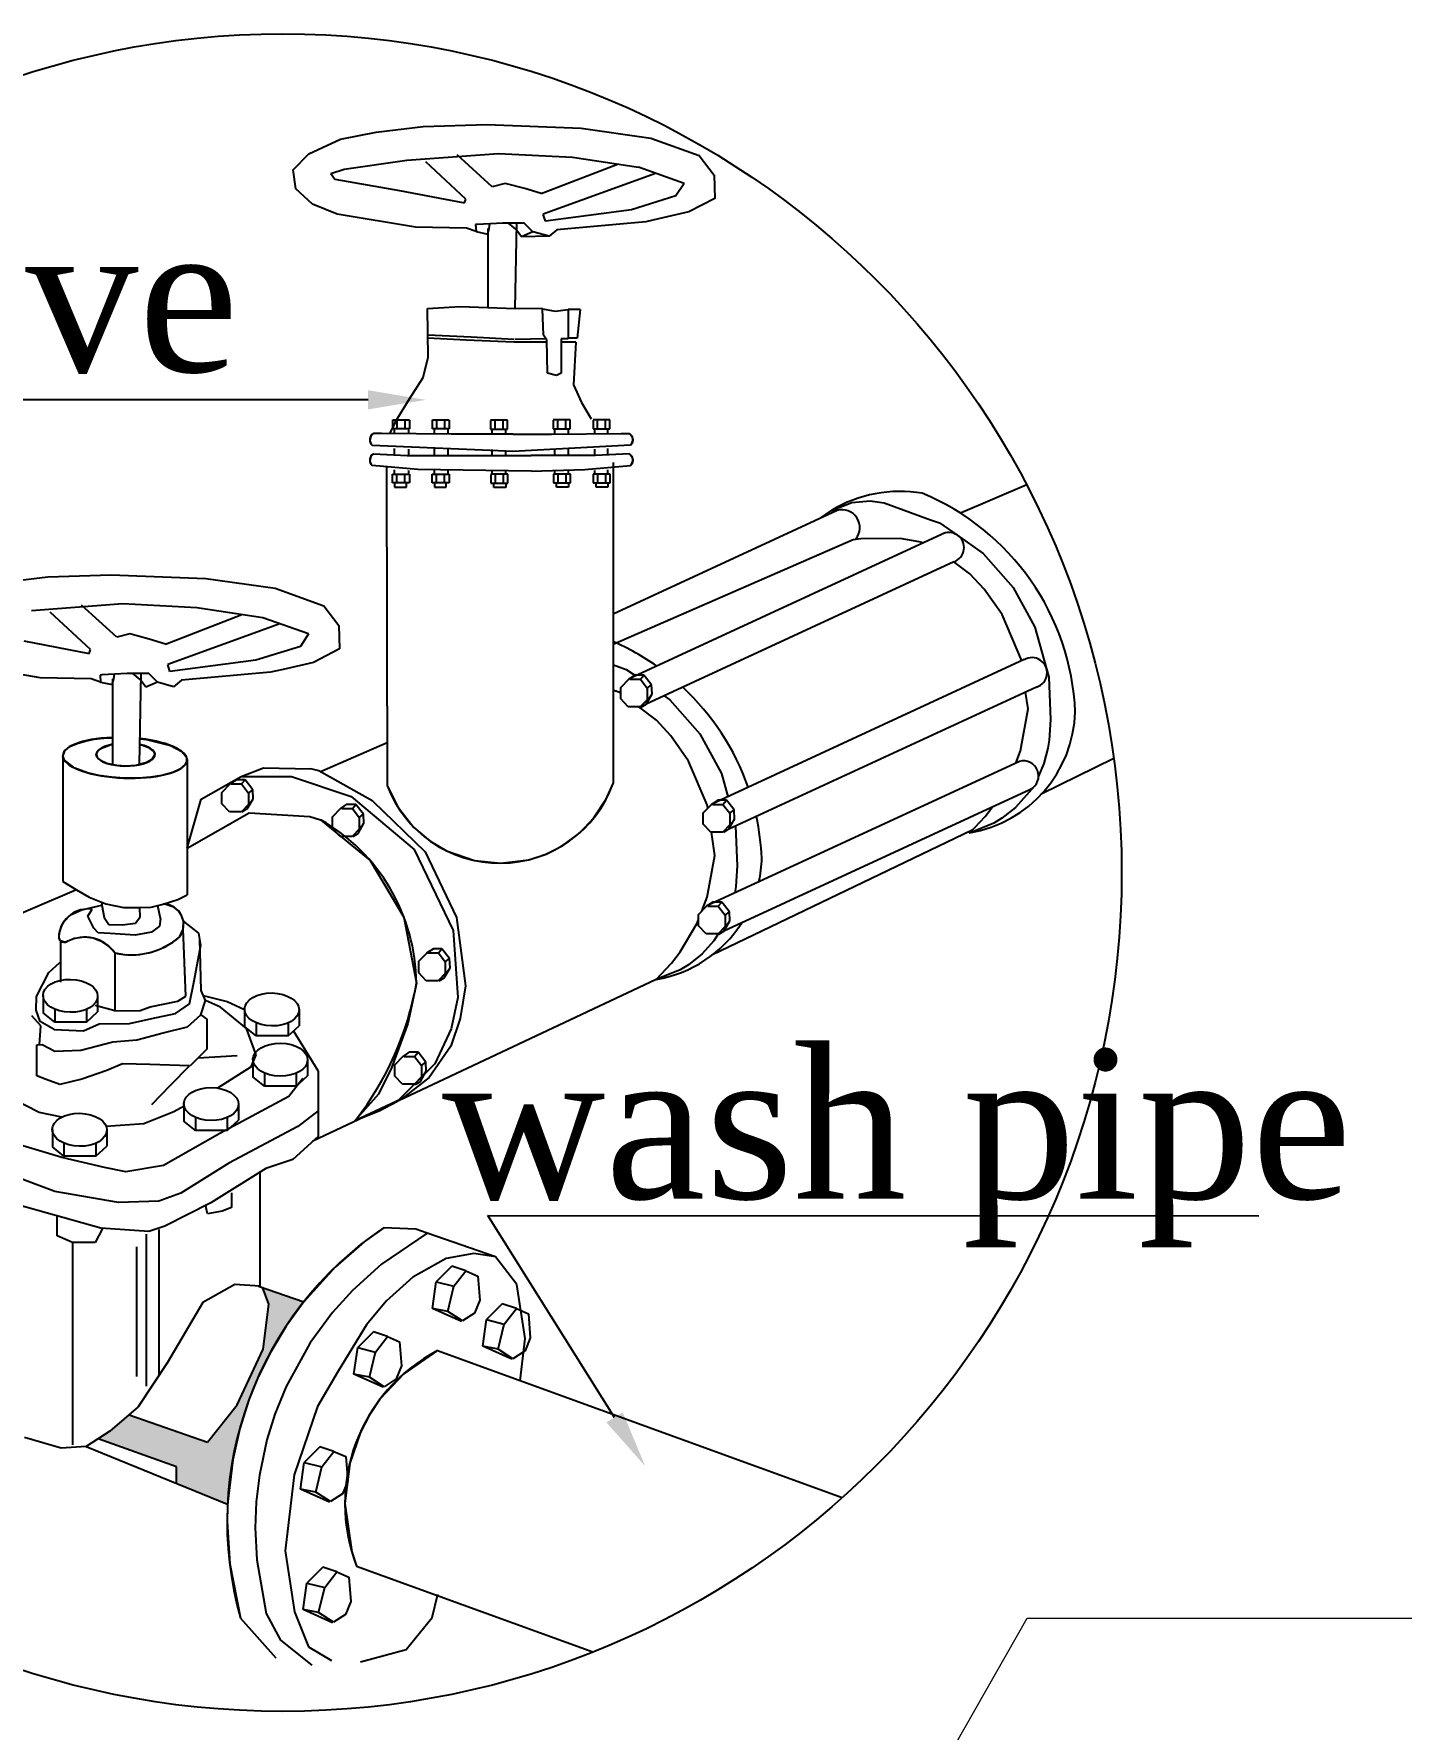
# Model space of a CAD drawing. Header units: inches. Extents: x 1824 to 2531, y 1185 to 2290.
# Drawn here: x 1923.61 to 1935.12, y 2162.04 to 2176.32 of the extents above; entities that cross this region are included whole.
import ezdxf

# ---------------------------------------------------------------- set-up
doc = ezdxf.new("R2010")
doc.units = ezdxf.units.IN
doc.header["$MEASUREMENT"] = 0
doc.layers.add('KHRRBA', color=6, linetype='Continuous')
doc.styles.add('ROMANTIC', font='times.ttf')

msp = doc.modelspace()

# ---------------------------------------------------------------- hatches: boundary and pattern name
at = {"lineweight": 25}
msp.add_hatch(color=256, dxfattribs=at).paths.add_polyline_path([(1924.806, 2164.249), (1924.806, 2164.11), (1925.237, 2163.934, -0.156044), (1925.878, 2165.638), (1925.532, 2165.76), (1925.585, 2165.619), (1925.537, 2165.24), (1925.319, 2164.771), (1925.068, 2164.457), (1924.407, 2164.688), (1924.246, 2164.55), (1924.146, 2164.485)])

# ---------------------------------------------------------------- linework, layer by layer
for p, q in [((1925.922, 2175.312), (1926.187, 2175.436)), ((1926.187, 2175.436), (1926.49, 2175.497)), ((1926.49, 2175.497), (1926.885, 2175.543)), ((1926.885, 2175.543), (1927.42, 2175.56)), ((1927.42, 2175.56), (1928.216, 2175.53)), ((1928.216, 2175.53), (1928.802, 2175.446)), ((1928.802, 2175.446), (1929.211, 2175.299)), ((1925.79, 2175.177), (1925.922, 2175.312)), ((1927.519, 2175.314), (1926.747, 2175.256)), ((1927.466, 2175.036), (1927.17, 2175.305)), ((1928.143, 2175.283), (1927.519, 2175.314)), ((1929.211, 2175.299), (1929.337, 2175.134)), ((1925.812, 2175.018), (1925.79, 2175.179)), ((1926.219, 2175.182), (1926.108, 2175.145)), ((1926.108, 2175.147), (1926.14, 2175.099)), ((1926.747, 2175.256), (1926.219, 2175.182)), ((1927.244, 2174.93), (1926.906, 2175.247)), ((1927.878, 2174.978), (1928.521, 2175.226)), ((1928.841, 2175.148), (1927.897, 2174.806)), ((1928.698, 2175.198), (1928.143, 2175.283)), ((1929.083, 2175.062), (1928.698, 2175.2)), ((1925.951, 2174.888), (1925.812, 2175.018)), ((1926.14, 2175.099), (1926.684, 2175.004)), ((1926.684, 2175.004), (1927.234, 2174.899)), ((1927.577, 2175.062), (1927.466, 2175.036)), ((1927.741, 2175.02), (1927.577, 2175.062)), ((1927.878, 2174.978), (1927.741, 2175.02)), ((1929.083, 2175.062), (1929.013, 2174.958)), ((1929.337, 2175.135), (1929.343, 2174.938)), ((1926.16, 2174.806), (1925.951, 2174.888)), ((1927.234, 2174.899), (1927.244, 2174.93)), ((1929.013, 2174.958), (1928.64, 2174.842)), ((1929.343, 2174.938), (1929.124, 2174.824)), ((1926.821, 2174.694), (1926.16, 2174.806)), ((1927.339, 2174.719), (1927.327, 2174.717)), ((1927.327, 2174.717), (1927.331, 2174.658)), ((1927.556, 2174.729), (1927.339, 2174.719)), ((1927.441, 2174.684), (1927.447, 2174.724)), ((1927.736, 2174.73), (1927.556, 2174.729)), ((1927.665, 2174.678), (1927.603, 2174.729)), ((1927.661, 2174.011), (1927.673, 2174.729)), ((1927.81, 2174.656), (1927.736, 2174.73)), ((1927.915, 2174.747), (1927.897, 2174.806)), ((1928.64, 2174.842), (1927.915, 2174.747)), ((1928.762, 2174.741), (1928.011, 2174.673)), ((1928.867, 2174.765), (1928.762, 2174.741)), ((1929.124, 2174.824), (1928.867, 2174.765)), ((1927.251, 2174.686), (1926.821, 2174.694)), ((1927.331, 2174.658), (1927.251, 2174.686)), ((1927.331, 2174.658), (1927.429, 2174.637)), ((1927.429, 2174.637), (1927.441, 2174.684)), ((1927.43, 2174.685), (1927.43, 2174.018)), ((1927.712, 2174.614), (1927.665, 2174.678)), ((1927.81, 2174.656), (1927.712, 2174.614)), ((1927.946, 2174.618), (1927.712, 2174.614)), ((1927.712, 2174.614), (1927.712, 2174.614)), ((1927.946, 2174.618), (1927.81, 2174.656)), ((1928.011, 2174.673), (1927.946, 2174.618)), ((1926.921, 2174.009), (1927.196, 2174.026)), ((1926.928, 2173.599), (1926.921, 2174.009)), ((1927.196, 2174.026), (1927.662, 2174.011)), ((1927.889, 2174.007), (1927.662, 2174.011)), ((1927.899, 2173.784), (1927.889, 2174.007)), ((1927.889, 2174.007), (1927.997, 2173.988)), ((1927.997, 2173.988), (1928.106, 2174.001)), ((1928.208, 2174.001), (1928.106, 2174.001)), ((1928.106, 2174.001), (1928.106, 2173.754)), ((1928.208, 2174.001), (1928.181, 2173.761)), ((1927.288, 2173.769), (1926.925, 2173.786)), ((1927.246, 2173.743), (1926.925, 2173.761)), ((1927.65, 2173.725), (1927.246, 2173.743)), ((1927.65, 2173.75), (1927.288, 2173.769)), ((1927.929, 2173.725), (1927.65, 2173.725)), ((1927.922, 2173.753), (1927.656, 2173.75)), ((1927.928, 2173.744), (1927.899, 2173.784)), ((1927.932, 2173.465), (1927.928, 2173.744)), ((1928.106, 2173.754), (1928.047, 2173.754)), ((1928.047, 2173.754), (1928.047, 2173.465)), ((1928.172, 2173.725), (1928.047, 2173.725)), ((1928.181, 2173.761), (1928.106, 2173.761)), ((1928.172, 2173.725), (1928.152, 2173.367)), ((1926.884, 2173.428), (1926.928, 2173.599)), ((1928.007, 2173.445), (1927.932, 2173.465)), ((1928.047, 2173.465), (1928.007, 2173.445)), ((1926.771, 2173.248), (1926.884, 2173.428)), ((1928.152, 2173.367), (1928.22, 2173.217)), ((1926.42, 2173.24), (1921.096, 2173.24)), ((1926.649, 2173.053), (1926.771, 2173.248)), ((1928.22, 2173.217), (1928.301, 2173.081)), ((1926.649, 2173.053), (1926.601, 2172.955)), ((1926.628, 2172.997), (1926.628, 2173.072)), ((1926.628, 2173.072), (1926.771, 2173.072)), ((1926.666, 2172.997), (1926.666, 2173.07)), ((1926.732, 2172.995), (1926.732, 2173.07)), ((1926.771, 2173.07), (1926.771, 2172.997)), ((1926.963, 2172.997), (1926.963, 2173.072)), ((1926.963, 2173.072), (1927.105, 2173.072)), ((1927, 2172.997), (1927, 2173.07)), ((1927.066, 2172.995), (1927.066, 2173.07)), ((1927.105, 2173.07), (1927.105, 2172.997)), ((1927.596, 2173.07), (1927.453, 2173.07)), ((1927.453, 2173.067), (1927.453, 2172.994)), ((1927.492, 2172.992), (1927.492, 2173.067)), ((1927.558, 2172.994), (1927.558, 2173.067)), ((1927.596, 2172.994), (1927.596, 2173.07)), ((1928.124, 2173.072), (1927.981, 2173.072)), ((1927.981, 2173.07), (1927.981, 2172.997)), ((1928.02, 2172.995), (1928.02, 2173.07)), ((1928.087, 2172.997), (1928.087, 2173.07)), ((1928.124, 2172.997), (1928.124, 2173.072)), ((1928.458, 2173.072), (1928.316, 2173.072)), ((1928.316, 2173.07), (1928.316, 2172.997)), ((1928.355, 2172.995), (1928.355, 2173.07)), ((1928.421, 2172.997), (1928.421, 2173.07)), ((1928.458, 2172.997), (1928.458, 2173.072)), ((1926.444, 2172.935), (1926.435, 2172.904)), ((1926.435, 2172.904), (1926.438, 2172.884)), ((1926.438, 2172.884), (1926.446, 2172.87)), ((1926.465, 2172.956), (1926.444, 2172.935)), ((1926.446, 2172.87), (1926.456, 2172.859)), ((1926.535, 2172.956), (1926.465, 2172.956)), ((1927.12, 2172.952), (1926.535, 2172.956)), ((1926.771, 2172.997), (1926.628, 2172.997)), ((1926.644, 2172.953), (1926.644, 2172.994)), ((1926.76, 2172.994), (1926.76, 2172.952)), ((1927.105, 2172.997), (1926.963, 2172.997)), ((1926.979, 2172.953), (1926.979, 2172.994)), ((1927.094, 2172.994), (1927.094, 2172.952)), ((1927.642, 2172.95), (1927.12, 2172.952)), ((1927.453, 2172.994), (1927.596, 2172.994)), ((1927.464, 2172.991), (1927.464, 2172.949)), ((1927.58, 2172.95), (1927.58, 2172.991)), ((1927.642, 2172.95), (1927.967, 2172.952)), ((1927.967, 2172.952), (1928.552, 2172.956)), ((1927.981, 2172.997), (1928.124, 2172.997)), ((1927.992, 2172.994), (1927.992, 2172.952)), ((1928.108, 2172.953), (1928.108, 2172.994)), ((1928.316, 2172.997), (1928.458, 2172.997)), ((1928.327, 2172.994), (1928.327, 2172.952)), ((1928.442, 2172.953), (1928.442, 2172.994)), ((1928.552, 2172.956), (1928.622, 2172.956)), ((1928.622, 2172.956), (1928.643, 2172.935)), ((1928.641, 2172.87), (1928.631, 2172.859)), ((1928.648, 2172.884), (1928.641, 2172.87)), ((1928.643, 2172.935), (1928.651, 2172.904)), ((1928.651, 2172.904), (1928.648, 2172.884)), ((1926.444, 2172.763), (1926.435, 2172.732)), ((1926.435, 2172.732), (1926.438, 2172.712)), ((1926.465, 2172.784), (1926.444, 2172.763)), ((1926.456, 2172.859), (1927.65, 2172.807)), ((1926.465, 2172.784), (1926.75, 2172.77)), ((1926.644, 2172.77), (1926.644, 2172.831)), ((1926.75, 2172.77), (1927.794, 2172.77)), ((1926.76, 2172.825), (1926.76, 2172.77)), ((1926.979, 2172.77), (1926.979, 2172.831)), ((1927.094, 2172.825), (1927.094, 2172.77)), ((1927.464, 2172.822), (1927.464, 2172.767)), ((1927.58, 2172.767), (1927.58, 2172.81)), ((1928.631, 2172.859), (1927.64, 2172.806)), ((1928.336, 2172.77), (1927.794, 2172.77)), ((1927.992, 2172.825), (1927.992, 2172.77)), ((1928.108, 2172.77), (1928.108, 2172.831)), ((1928.327, 2172.825), (1928.327, 2172.77)), ((1928.622, 2172.784), (1928.336, 2172.77)), ((1928.442, 2172.77), (1928.442, 2172.831)), ((1928.622, 2172.784), (1928.643, 2172.763)), ((1928.643, 2172.763), (1928.651, 2172.732)), ((1928.651, 2172.732), (1928.648, 2172.712)), ((1926.438, 2172.712), (1926.446, 2172.698)), ((1926.446, 2172.698), (1926.456, 2172.686)), ((1926.839, 2172.653), (1926.456, 2172.686)), ((1926.577, 2172.669), (1926.581, 2169.99)), ((1926.626, 2172.54), (1926.626, 2172.615)), ((1926.626, 2172.615), (1926.769, 2172.615)), ((1926.644, 2172.615), (1926.644, 2172.649)), ((1926.663, 2172.54), (1926.663, 2172.613)), ((1926.73, 2172.538), (1926.73, 2172.613)), ((1926.76, 2172.645), (1926.76, 2172.612)), ((1926.769, 2172.613), (1926.769, 2172.54)), ((1927.794, 2172.639), (1926.839, 2172.653)), ((1926.961, 2172.54), (1926.961, 2172.615)), ((1926.961, 2172.615), (1927.103, 2172.615)), ((1926.979, 2172.615), (1926.979, 2172.649)), ((1926.998, 2172.54), (1926.998, 2172.613)), ((1927.064, 2172.538), (1927.064, 2172.613)), ((1927.094, 2172.645), (1927.094, 2172.612)), ((1927.103, 2172.613), (1927.103, 2172.54)), ((1927.598, 2172.613), (1927.455, 2172.613)), ((1927.455, 2172.61), (1927.455, 2172.537)), ((1927.464, 2172.642), (1927.464, 2172.609)), ((1927.494, 2172.535), (1927.494, 2172.61)), ((1927.561, 2172.537), (1927.561, 2172.61)), ((1927.58, 2172.613), (1927.58, 2172.646)), ((1927.598, 2172.537), (1927.598, 2172.613)), ((1927.794, 2172.639), (1928.247, 2172.653)), ((1928.126, 2172.615), (1927.983, 2172.615)), ((1927.983, 2172.613), (1927.983, 2172.54)), ((1927.992, 2172.645), (1927.992, 2172.612)), ((1928.023, 2172.538), (1928.023, 2172.613)), ((1928.089, 2172.54), (1928.089, 2172.613)), ((1928.108, 2172.615), (1928.108, 2172.649)), ((1928.126, 2172.54), (1928.126, 2172.615)), ((1928.247, 2172.653), (1928.631, 2172.686)), ((1928.46, 2172.615), (1928.318, 2172.615)), ((1928.318, 2172.613), (1928.318, 2172.54)), ((1928.327, 2172.645), (1928.327, 2172.612)), ((1928.357, 2172.538), (1928.357, 2172.613)), ((1928.423, 2172.54), (1928.423, 2172.613)), ((1928.442, 2172.615), (1928.442, 2172.649)), ((1928.46, 2172.54), (1928.46, 2172.615)), ((1928.485, 2172.712), (1928.485, 2170.008)), ((1928.641, 2172.698), (1928.631, 2172.686)), ((1928.648, 2172.712), (1928.641, 2172.698)), ((1926.769, 2172.54), (1926.626, 2172.54)), ((1926.644, 2172.54), (1926.644, 2172.503)), ((1926.644, 2172.503), (1926.745, 2172.503)), ((1926.745, 2172.503), (1926.745, 2172.54)), ((1927.103, 2172.54), (1926.961, 2172.54)), ((1926.979, 2172.54), (1926.979, 2172.503)), ((1926.979, 2172.503), (1927.079, 2172.503)), ((1927.079, 2172.503), (1927.079, 2172.54)), ((1927.455, 2172.537), (1927.598, 2172.537)), ((1927.48, 2172.501), (1927.48, 2172.537)), ((1927.58, 2172.501), (1927.48, 2172.501)), ((1927.58, 2172.537), (1927.58, 2172.501)), ((1927.983, 2172.54), (1928.126, 2172.54)), ((1928.008, 2172.503), (1928.008, 2172.54)), ((1928.108, 2172.503), (1928.008, 2172.503)), ((1928.108, 2172.54), (1928.108, 2172.503)), ((1928.318, 2172.54), (1928.46, 2172.54)), ((1928.342, 2172.503), (1928.342, 2172.54)), ((1928.442, 2172.503), (1928.342, 2172.503)), ((1928.442, 2172.54), (1928.442, 2172.503)), ((1931.97, 2172.523), (1931.411, 2172.286)), ((1930.372, 2172.307), (1928.485, 2171.435)), ((1930.227, 2172.24), (1930.326, 2172.309)), ((1930.326, 2172.309), (1930.497, 2172.374)), ((1930.497, 2172.374), (1930.652, 2172.388)), ((1930.652, 2172.388), (1930.769, 2172.373)), ((1930.769, 2172.373), (1931.159, 2172.23)), ((1931.159, 2172.23), (1931.235, 2172.203)), ((1931.235, 2172.203), (1931.381, 2172.104)), ((1930.509, 2172.06), (1928.485, 2171.179)), ((1931.253, 2172.106), (1928.62, 2170.889)), ((1930.509, 2172.06), (1930.004, 2171.84)), ((1930.573, 2172.068), (1930.509, 2172.06)), ((1930.903, 2172.072), (1930.573, 2172.068)), ((1931.065, 2172.044), (1930.903, 2172.072)), ((1931.098, 2172.034), (1931.065, 2172.044)), ((1931.381, 2172.104), (1931.603, 2171.946)), ((1931.357, 2171.876), (1928.764, 2170.676)), ((1931.491, 2171.775), (1931.357, 2171.876)), ((1931.603, 2171.946), (1931.856, 2171.659)), ((1923.327, 2171.702), (1923.722, 2171.749)), ((1923.722, 2171.749), (1924.256, 2171.766)), ((1924.256, 2171.766), (1925.053, 2171.736)), ((1925.053, 2171.736), (1925.639, 2171.652)), ((1931.612, 2171.644), (1931.491, 2171.775)), ((1925.639, 2171.652), (1926.047, 2171.504)), ((1931.762, 2171.431), (1931.612, 2171.644)), ((1931.856, 2171.659), (1932.039, 2171.325)), ((1924.355, 2171.52), (1923.584, 2171.462)), ((1924.081, 2171.135), (1923.742, 2171.451)), ((1924.303, 2171.24), (1924.007, 2171.509)), ((1924.979, 2171.488), (1924.355, 2171.52)), ((1924.715, 2171.182), (1925.358, 2171.431)), ((1925.534, 2171.404), (1924.979, 2171.488)), ((1926.047, 2171.504), (1926.173, 2171.339)), ((1931.929, 2171.041), (1931.762, 2171.431)), ((1925.678, 2171.353), (1924.733, 2171.01)), ((1925.92, 2171.267), (1925.534, 2171.404)), ((1926.173, 2171.339), (1926.179, 2171.142)), ((1932.039, 2171.325), (1932.156, 2170.904)), ((1923.52, 2171.209), (1924.07, 2171.103)), ((1924.414, 2171.267), (1924.303, 2171.24)), ((1924.577, 2171.224), (1924.414, 2171.267)), ((1924.715, 2171.182), (1924.577, 2171.224)), ((1925.85, 2171.163), (1925.476, 2171.046)), ((1925.92, 2171.267), (1925.85, 2171.163)), ((1923.658, 2170.898), (1922.997, 2171.01)), ((1924.07, 2171.103), (1924.081, 2171.135)), ((1924.751, 2170.951), (1924.733, 2171.01)), ((1925.476, 2171.046), (1924.751, 2170.951)), ((1925.961, 2171.028), (1925.704, 2170.969)), ((1926.179, 2171.142), (1925.961, 2171.028)), ((1928.485, 2171.008), (1928.518, 2170.996)), ((1931.949, 2171.051), (1929.316, 2169.833)), ((1924.088, 2170.89), (1923.658, 2170.898)), ((1924.167, 2170.862), (1924.088, 2170.89)), ((1924.176, 2170.924), (1924.164, 2170.921)), ((1924.164, 2170.921), (1924.167, 2170.862)), ((1924.167, 2170.862), (1924.265, 2170.841)), ((1924.392, 2170.933), (1924.176, 2170.924)), ((1924.265, 2170.841), (1924.278, 2170.888)), ((1924.266, 2170.889), (1924.266, 2170.164)), ((1924.278, 2170.888), (1924.284, 2170.928)), ((1924.572, 2170.934), (1924.392, 2170.933)), ((1924.501, 2170.883), (1924.439, 2170.933)), ((1924.496, 2170.166), (1924.509, 2170.934)), ((1924.548, 2170.819), (1924.501, 2170.883)), ((1924.646, 2170.86), (1924.548, 2170.819)), ((1924.646, 2170.86), (1924.572, 2170.934)), ((1924.782, 2170.822), (1924.646, 2170.86)), ((1924.848, 2170.877), (1924.782, 2170.822)), ((1925.598, 2170.945), (1924.848, 2170.877)), ((1925.704, 2170.969), (1925.598, 2170.945)), ((1928.518, 2170.996), (1928.594, 2170.969)), ((1928.549, 2170.816), (1928.62, 2170.889)), ((1928.594, 2170.969), (1928.667, 2170.919)), ((1928.618, 2170.886), (1928.676, 2170.925)), ((1928.627, 2170.886), (1928.715, 2170.886)), ((1928.744, 2170.921), (1928.669, 2170.921)), ((1928.715, 2170.886), (1928.744, 2170.921)), ((1928.715, 2170.886), (1928.716, 2170.886)), ((1928.715, 2170.886), (1928.773, 2170.811)), ((1928.809, 2170.839), (1928.744, 2170.921)), ((1932.156, 2170.904), (1932.171, 2170.546)), ((1924.548, 2170.819), (1924.548, 2170.819)), ((1928.535, 2170.777), (1928.485, 2170.792)), ((1928.549, 2170.767), (1928.535, 2170.777)), ((1928.549, 2170.72), (1928.549, 2170.816)), ((1928.613, 2170.652), (1928.549, 2170.72)), ((1928.764, 2170.676), (1928.813, 2170.762)), ((1928.773, 2170.811), (1928.809, 2170.839)), ((1928.773, 2170.811), (1928.773, 2170.713)), ((1928.777, 2170.715), (1928.813, 2170.762)), ((1928.813, 2170.762), (1928.809, 2170.839)), ((1928.914, 2170.746), (1928.962, 2170.712)), ((1932.053, 2170.82), (1929.46, 2169.621)), ((1931.982, 2170.635), (1931.961, 2170.778)), ((1928.713, 2170.652), (1928.613, 2170.652)), ((1928.85, 2170.541), (1928.702, 2170.652)), ((1928.773, 2170.713), (1928.713, 2170.652)), ((1928.721, 2170.651), (1928.764, 2170.676)), ((1928.962, 2170.712), (1929.215, 2170.425)), ((1931.918, 2170.283), (1931.982, 2170.635)), ((1928.972, 2170.41), (1928.85, 2170.541)), ((1932.171, 2170.546), (1932.158, 2170.373)), ((1923.866, 2170.283), (1923.908, 2170.318)), ((1923.908, 2170.318), (1923.969, 2170.345)), ((1923.969, 2170.345), (1924.036, 2170.365)), ((1924.036, 2170.365), (1924.113, 2170.381)), ((1924.113, 2170.381), (1924.217, 2170.392)), ((1924.149, 2170.287), (1924.174, 2170.306)), ((1924.174, 2170.306), (1924.256, 2170.335)), ((1924.217, 2170.392), (1924.266, 2170.392)), ((1924.256, 2170.335), (1924.266, 2170.336)), ((1924.499, 2170.334), (1924.521, 2170.33)), ((1924.5, 2170.384), (1924.553, 2170.378)), ((1924.521, 2170.33), (1924.566, 2170.313)), ((1924.553, 2170.378), (1924.757, 2170.327)), ((1924.566, 2170.313), (1924.62, 2170.27)), ((1924.757, 2170.327), (1924.852, 2170.276)), ((1926.581, 2170.35), (1926.014, 2170.104)), ((1929.121, 2170.196), (1928.972, 2170.41)), ((1929.215, 2170.425), (1929.399, 2170.091)), ((1932.148, 2170.304), (1932.114, 2170.176)), ((1932.158, 2170.373), (1932.148, 2170.304)), ((1923.85, 2170.235), (1923.866, 2170.283)), ((1923.862, 2170.203), (1923.85, 2170.235)), ((1923.85, 2170.235), (1923.85, 2169.182)), ((1923.951, 2170.136), (1923.862, 2170.203)), ((1924.131, 2170.251), (1924.149, 2170.287)), ((1924.136, 2170.23), (1924.131, 2170.251)), ((1924.167, 2170.2), (1924.136, 2170.23)), ((1924.219, 2170.177), (1924.167, 2170.2)), ((1924.305, 2170.158), (1924.219, 2170.177)), ((1924.378, 2170.154), (1924.305, 2170.158)), ((1924.467, 2170.16), (1924.378, 2170.154)), ((1924.555, 2170.183), (1924.467, 2170.16)), ((1924.6, 2170.209), (1924.555, 2170.183)), ((1924.625, 2170.251), (1924.6, 2170.209)), ((1924.62, 2170.27), (1924.625, 2170.251)), ((1924.88, 2170.167), (1924.834, 2170.128)), ((1924.852, 2170.276), (1924.886, 2170.238)), ((1924.895, 2170.205), (1924.88, 2170.167)), ((1924.886, 2170.238), (1924.895, 2170.205)), ((1924.895, 2170.205), (1924.895, 2169.069)), ((1929.279, 2169.828), (1929.121, 2170.196)), ((1931.909, 2170.193), (1929.275, 2168.976)), ((1931.878, 2170.179), (1931.918, 2170.283)), ((1931.892, 2170.186), (1931.902, 2170.196)), ((1932.114, 2170.176), (1932.067, 2170.064)), ((1932.704, 2170.219), (1932.092, 2169.916)), ((1924.058, 2170.097), (1923.951, 2170.136)), ((1924.151, 2170.075), (1924.058, 2170.097)), ((1924.26, 2170.06), (1924.151, 2170.075)), ((1924.366, 2170.052), (1924.26, 2170.06)), ((1924.489, 2170.053), (1924.366, 2170.052)), ((1924.587, 2170.06), (1924.489, 2170.053)), ((1924.684, 2170.076), (1924.587, 2170.06)), ((1924.775, 2170.101), (1924.684, 2170.076)), ((1924.834, 2170.128), (1924.775, 2170.101)), ((1925.015, 2169.876), (1925.352, 2170.066)), ((1925.189, 2169.932), (1925.259, 2170.005)), ((1925.257, 2170.003), (1925.315, 2170.041)), ((1925.266, 2170.003), (1925.355, 2170.003)), ((1925.384, 2170.037), (1925.309, 2170.037)), ((1925.352, 2170.066), (1925.54, 2170.14)), ((1925.352, 2170.066), (1925.775, 2170.066)), ((1925.355, 2170.003), (1925.384, 2170.037)), ((1925.355, 2170.003), (1925.412, 2169.927)), ((1925.449, 2169.955), (1925.384, 2170.037)), ((1925.54, 2170.14), (1925.938, 2170.13)), ((1925.775, 2170.066), (1926.279, 2169.898)), ((1926.005, 2170.113), (1925.938, 2170.13)), ((1926.461, 2169.857), (1926.005, 2170.113)), ((1928.427, 2169.875), (1928.485, 2170.008)), ((1929.399, 2170.091), (1929.452, 2169.897)), ((1924.895, 2169.463), (1925.015, 2169.876)), ((1925.189, 2169.836), (1925.189, 2169.932)), ((1925.403, 2169.793), (1925.453, 2169.878)), ((1925.412, 2169.927), (1925.449, 2169.955)), ((1925.412, 2169.927), (1925.412, 2169.829)), ((1925.416, 2169.831), (1925.453, 2169.878)), ((1925.453, 2169.878), (1925.449, 2169.955)), ((1926.279, 2169.898), (1926.81, 2169.451)), ((1926.581, 2169.99), (1926.669, 2169.812)), ((1928.324, 2169.718), (1928.427, 2169.875)), ((1929.314, 2169.831), (1929.372, 2169.87)), ((1929.44, 2169.866), (1929.365, 2169.866)), ((1929.411, 2169.831), (1929.44, 2169.866)), ((1932.001, 2169.958), (1929.419, 2168.764)), ((1929.505, 2169.784), (1929.44, 2169.866)), ((1932.036, 2169.985), (1931.875, 2169.806)), ((1924.895, 2169.463), (1925.419, 2169.759)), ((1925.252, 2169.768), (1925.189, 2169.836)), ((1925.353, 2169.768), (1925.252, 2169.768)), ((1925.412, 2169.829), (1925.353, 2169.768)), ((1925.36, 2169.767), (1925.403, 2169.793)), ((1925.419, 2169.759), (1925.931, 2169.729)), ((1925.931, 2169.729), (1926.021, 2169.702)), ((1926.122, 2169.725), (1926.192, 2169.798)), ((1926.122, 2169.63), (1926.122, 2169.725)), ((1926.19, 2169.796), (1926.248, 2169.835)), ((1926.199, 2169.796), (1926.288, 2169.796)), ((1926.317, 2169.831), (1926.242, 2169.831)), ((1926.288, 2169.796), (1926.317, 2169.831)), ((1926.288, 2169.796), (1926.345, 2169.721)), ((1926.382, 2169.749), (1926.317, 2169.831)), ((1926.345, 2169.721), (1926.382, 2169.749)), ((1926.345, 2169.721), (1926.345, 2169.623)), ((1926.386, 2169.672), (1926.382, 2169.749)), ((1926.461, 2169.857), (1926.901, 2169.432)), ((1926.669, 2169.812), (1926.807, 2169.637)), ((1928.204, 2169.591), (1928.324, 2169.718)), ((1929.245, 2169.761), (1929.316, 2169.833)), ((1929.245, 2169.665), (1929.245, 2169.761)), ((1929.283, 2169.8), (1929.279, 2169.828)), ((1929.322, 2169.831), (1929.411, 2169.831)), ((1929.411, 2169.831), (1929.468, 2169.756)), ((1929.468, 2169.756), (1929.505, 2169.784)), ((1929.468, 2169.756), (1929.468, 2169.658)), ((1929.509, 2169.707), (1929.505, 2169.784)), ((1931.488, 2169.59), (1931.619, 2169.728)), ((1931.619, 2169.728), (1931.682, 2169.81)), ((1931.875, 2169.806), (1931.76, 2169.714)), ((1926.021, 2169.702), (1926.437, 2169.359)), ((1926.186, 2169.561), (1926.122, 2169.63)), ((1926.345, 2169.623), (1926.286, 2169.561)), ((1926.293, 2169.56), (1926.336, 2169.586)), ((1926.336, 2169.586), (1926.386, 2169.672)), ((1926.349, 2169.625), (1926.386, 2169.672)), ((1926.807, 2169.637), (1926.943, 2169.522)), ((1928.062, 2169.485), (1928.204, 2169.591)), ((1929.309, 2169.596), (1929.245, 2169.665)), ((1929.409, 2169.596), (1929.309, 2169.596)), ((1929.342, 2169.401), (1929.313, 2169.596)), ((1931.511, 2169.614), (1929.317, 2168.56)), ((1929.468, 2169.658), (1929.409, 2169.596)), ((1929.417, 2169.595), (1929.46, 2169.621)), ((1929.46, 2169.621), (1929.509, 2169.707)), ((1929.473, 2169.66), (1929.509, 2169.707)), ((1929.516, 2169.647), (1929.53, 2169.312)), ((1931.692, 2169.672), (1931.488, 2169.59)), ((1931.76, 2169.714), (1931.692, 2169.672)), ((1926.286, 2169.561), (1926.186, 2169.561)), ((1926.81, 2169.451), (1927.137, 2168.768)), ((1926.901, 2169.432), (1927.167, 2168.878)), ((1926.943, 2169.522), (1927.082, 2169.439)), ((1927.082, 2169.439), (1927.316, 2169.358)), ((1927.921, 2169.413), (1928.062, 2169.485)), ((1926.437, 2169.359), (1926.723, 2168.88)), ((1927.316, 2169.358), (1927.539, 2169.335)), ((1927.539, 2169.335), (1927.775, 2169.365)), ((1927.775, 2169.365), (1927.921, 2169.413)), ((1929.277, 2169.048), (1929.342, 2169.401)), ((1929.53, 2169.312), (1929.518, 2169.139)), ((1923.85, 2169.182), (1923.965, 2169.112)), ((1923.965, 2169.112), (1922.977, 2168.689)), ((1923.965, 2169.112), (1924.07, 2169.05)), ((1924.07, 2169.05), (1924.21, 2168.994)), ((1924.177, 2168.981), (1924.184, 2169.002)), ((1924.694, 2168.991), (1924.819, 2169.031)), ((1924.819, 2169.031), (1924.895, 2169.069)), ((1929.232, 2168.932), (1929.277, 2169.048)), ((1929.273, 2168.974), (1929.331, 2169.013)), ((1929.4, 2169.008), (1929.325, 2169.008)), ((1929.371, 2168.974), (1929.4, 2169.008)), ((1929.465, 2168.927), (1929.4, 2169.008)), ((1929.518, 2169.139), (1929.51, 2169.084)), ((1923.857, 2168.841), (1923.913, 2168.9)), ((1923.913, 2168.9), (1924.008, 2168.944)), ((1924.008, 2168.944), (1924.177, 2168.981)), ((1924.06, 2168.888), (1924.096, 2168.948)), ((1924.111, 2168.787), (1924.06, 2168.888)), ((1924.177, 2168.981), (1924.196, 2168.877)), ((1924.196, 2168.877), (1924.237, 2168.82)), ((1924.21, 2168.994), (1924.36, 2168.963)), ((1924.36, 2168.963), (1924.497, 2168.963)), ((1924.462, 2168.831), (1924.5, 2168.885)), ((1924.497, 2168.963), (1924.592, 2168.966)), ((1924.5, 2168.885), (1924.497, 2168.957)), ((1924.592, 2168.966), (1924.694, 2168.991)), ((1924.671, 2168.871), (1924.649, 2168.976)), ((1924.671, 2168.871), (1924.663, 2168.806)), ((1924.784, 2168.966), (1924.707, 2168.991)), ((1924.823, 2168.934), (1924.784, 2168.966)), ((1924.85, 2168.895), (1924.823, 2168.934)), ((1924.865, 2168.846), (1924.85, 2168.895)), ((1926.723, 2168.88), (1926.828, 2168.325)), ((1927.167, 2168.878), (1927.241, 2168.302)), ((1929.193, 2168.831), (1929.204, 2168.86)), ((1929.204, 2168.903), (1929.275, 2168.976)), ((1929.204, 2168.807), (1929.204, 2168.903)), ((1929.282, 2168.974), (1929.371, 2168.974)), ((1929.371, 2168.974), (1929.428, 2168.899)), ((1929.428, 2168.899), (1929.465, 2168.927)), ((1929.428, 2168.899), (1929.428, 2168.801)), ((1929.468, 2168.85), (1929.465, 2168.927)), ((1923.817, 2168.737), (1923.838, 2168.807)), ((1923.817, 2168.7), (1923.817, 2168.737)), ((1923.838, 2168.807), (1923.857, 2168.841)), ((1924.146, 2168.748), (1924.111, 2168.787)), ((1924.248, 2168.742), (1924.146, 2168.748)), ((1924.237, 2168.82), (1924.348, 2168.817)), ((1924.459, 2168.729), (1924.248, 2168.742)), ((1924.348, 2168.817), (1924.462, 2168.831)), ((1924.596, 2168.755), (1924.459, 2168.729)), ((1924.663, 2168.806), (1924.596, 2168.755)), ((1924.831, 2168.713), (1924.863, 2168.781)), ((1924.863, 2168.781), (1924.865, 2168.846)), ((1924.884, 2168.214), (1924.863, 2168.781)), ((1924.994, 2168.747), (1924.865, 2168.846)), ((1925.012, 2168.646), (1924.994, 2168.747)), ((1927.137, 2168.768), (1927.178, 2168.204)), ((1929.051, 2168.589), (1929.193, 2168.831)), ((1929.268, 2168.739), (1929.204, 2168.807)), ((1929.369, 2168.739), (1929.268, 2168.739)), ((1929.372, 2168.743), (1929.333, 2168.68)), ((1929.428, 2168.801), (1929.369, 2168.739)), ((1929.376, 2168.738), (1929.419, 2168.764)), ((1929.419, 2168.764), (1929.468, 2168.85)), ((1929.432, 2168.802), (1929.468, 2168.85)), ((1923.83, 2168.682), (1923.817, 2168.7)), ((1923.83, 2168.682), (1923.83, 2168.334)), ((1923.863, 2168.669), (1923.83, 2168.682)), ((1923.886, 2168.675), (1923.863, 2168.669)), ((1923.948, 2168.7), (1923.886, 2168.675)), ((1924.032, 2168.711), (1923.948, 2168.7)), ((1924.105, 2168.703), (1924.032, 2168.711)), ((1924.18, 2168.674), (1924.105, 2168.703)), ((1924.235, 2168.636), (1924.18, 2168.674)), ((1924.286, 2168.579), (1924.235, 2168.636)), ((1924.286, 2168.579), (1924.286, 2168.092)), ((1924.286, 2168.579), (1924.382, 2168.564)), ((1924.497, 2168.567), (1924.597, 2168.587)), ((1924.597, 2168.587), (1924.673, 2168.614)), ((1924.673, 2168.614), (1924.777, 2168.671)), ((1924.777, 2168.671), (1924.831, 2168.713)), ((1924.956, 2168.344), (1925.012, 2168.646)), ((1925.013, 2168.262), (1925.003, 2168.696)), ((1926.847, 2168.509), (1926.918, 2168.581)), ((1926.916, 2168.579), (1926.974, 2168.618)), ((1926.925, 2168.579), (1927.014, 2168.579)), ((1927.043, 2168.614), (1926.968, 2168.614)), ((1927.014, 2168.579), (1927.043, 2168.614)), ((1927.014, 2168.579), (1927.071, 2168.504)), ((1927.108, 2168.532), (1927.043, 2168.614)), ((1928.978, 2168.494), (1929.051, 2168.589)), ((1929.333, 2168.68), (1929.235, 2168.572)), ((1923.731, 2168.414), (1923.824, 2168.498)), ((1924.382, 2168.564), (1924.497, 2168.567)), ((1926.847, 2168.413), (1926.847, 2168.509)), ((1927.062, 2168.369), (1927.111, 2168.455)), ((1927.071, 2168.504), (1927.108, 2168.532)), ((1927.071, 2168.504), (1927.071, 2168.406)), ((1927.075, 2168.408), (1927.111, 2168.455)), ((1927.111, 2168.455), (1927.108, 2168.532)), ((1928.847, 2168.356), (1928.978, 2168.494)), ((1929.051, 2168.438), (1928.847, 2168.356)), ((1929.119, 2168.48), (1929.051, 2168.438)), ((1929.235, 2168.572), (1929.119, 2168.48)), ((1923.628, 2168.213), (1923.731, 2168.414)), ((1924.916, 2168.151), (1924.956, 2168.344)), ((1928.847, 2168.356), (1925.956, 2166.993)), ((1926.828, 2168.325), (1926.755, 2167.984)), ((1926.911, 2168.345), (1926.847, 2168.413)), ((1927.012, 2168.345), (1926.911, 2168.345)), ((1927.071, 2168.406), (1927.012, 2168.345)), ((1927.019, 2168.343), (1927.062, 2168.369)), ((1927.241, 2168.302), (1927.197, 2168.028)), ((1923.623, 2168.096), (1923.628, 2168.213)), ((1923.683, 2168.221), (1923.683, 2168.074)), ((1924.142, 2168.215), (1924.142, 2168.082)), ((1924.586, 2168.124), (1924.818, 2168.172)), ((1924.797, 2168.07), (1924.916, 2168.151)), ((1924.818, 2168.172), (1924.884, 2168.214)), ((1925.012, 2168.057), (1925.05, 2168.18)), ((1925.05, 2168.18), (1925.013, 2168.262)), ((1925.032, 2168.221), (1925.233, 2168.17)), ((1925.177, 2168.123), (1925.05, 2168.18)), ((1925.233, 2168.17), (1925.38, 2168.103)), ((1927.178, 2168.204), (1927.122, 2167.939)), ((1923.664, 2167.964), (1923.587, 2168.05)), ((1923.657, 2168.002), (1923.623, 2168.096)), ((1923.776, 2167.935), (1923.657, 2168.002)), ((1923.78, 2167.996), (1923.683, 2168.074)), ((1923.78, 2168.106), (1923.78, 2167.996)), ((1924.048, 2168.105), (1924.048, 2167.996)), ((1924.048, 2167.996), (1924.142, 2168.082)), ((1924.286, 2168.092), (1924.122, 2168.136)), ((1924.286, 2168.092), (1924.499, 2168.093)), ((1924.411, 2167.985), (1924.598, 2168.027)), ((1924.499, 2168.093), (1924.586, 2168.124)), ((1924.598, 2168.027), (1924.797, 2168.07)), ((1924.899, 2167.958), (1925.012, 2168.057)), ((1925.012, 2168.057), (1925.062, 2168.022)), ((1925.062, 2168.022), (1925.062, 2167.769)), ((1925.396, 2167.944), (1925.177, 2168.123)), ((1925.38, 2168.106), (1925.38, 2167.959)), ((1925.84, 2168.1), (1925.84, 2167.966)), ((1927.197, 2168.028), (1927.119, 2167.795)), ((1923.653, 2167.806), (1923.664, 2167.964)), ((1923.776, 2167.935), (1924.023, 2167.924)), ((1924.048, 2167.996), (1923.78, 2167.996)), ((1924.023, 2167.924), (1924.155, 2167.982)), ((1924.155, 2167.982), (1924.411, 2167.985)), ((1924.471, 2167.847), (1924.694, 2167.905)), ((1924.694, 2167.905), (1924.899, 2167.958)), ((1925.477, 2167.88), (1925.38, 2167.959)), ((1925.479, 2167.721), (1925.396, 2167.944)), ((1925.477, 2167.991), (1925.477, 2167.88)), ((1925.746, 2167.88), (1925.477, 2167.88)), ((1925.746, 2167.99), (1925.746, 2167.88)), ((1925.746, 2167.88), (1925.84, 2167.966)), ((1925.999, 2167.586), (1925.793, 2167.923)), ((1926.755, 2167.984), (1926.619, 2167.61)), ((1926.755, 2167.984), (1926.755, 2167.984)), ((1927.122, 2167.939), (1926.982, 2167.646)), ((1923.631, 2167.804), (1923.675, 2167.807)), ((1923.631, 2167.544), (1923.631, 2167.804)), ((1923.675, 2167.807), (1923.78, 2167.753)), ((1923.78, 2167.753), (1924.001, 2167.76)), ((1924.001, 2167.76), (1924.27, 2167.83)), ((1924.27, 2167.83), (1924.471, 2167.847)), ((1925.062, 2167.769), (1924.988, 2167.696)), ((1924.988, 2167.696), (1925.318, 2167.716)), ((1925.435, 2167.621), (1925.479, 2167.721)), ((1926.715, 2167.707), (1926.773, 2167.746)), ((1926.842, 2167.742), (1926.767, 2167.742)), ((1926.813, 2167.707), (1926.842, 2167.742)), ((1926.907, 2167.66), (1926.842, 2167.742)), ((1927.119, 2167.795), (1926.936, 2167.529)), ((1924.219, 2167.589), (1924.008, 2167.516)), ((1924.352, 2167.645), (1924.219, 2167.589)), ((1924.583, 2167.638), (1924.352, 2167.645)), ((1924.917, 2167.628), (1924.583, 2167.638)), ((1924.917, 2167.628), (1924.753, 2167.461)), ((1924.988, 2167.696), (1924.921, 2167.628)), ((1925.435, 2167.621), (1925.151, 2167.44)), ((1925.451, 2167.683), (1925.451, 2167.536)), ((1925.91, 2167.677), (1925.91, 2167.543)), ((1925.999, 2167.586), (1925.999, 2167.249)), ((1926.619, 2167.61), (1926.509, 2167.39)), ((1926.646, 2167.637), (1926.717, 2167.71)), ((1926.646, 2167.541), (1926.646, 2167.637)), ((1926.724, 2167.707), (1926.813, 2167.707)), ((1926.982, 2167.646), (1926.811, 2167.473)), ((1926.813, 2167.707), (1926.87, 2167.632)), ((1926.861, 2167.497), (1926.911, 2167.583)), ((1926.87, 2167.632), (1926.907, 2167.66)), ((1926.87, 2167.632), (1926.87, 2167.534)), ((1926.874, 2167.536), (1926.911, 2167.583)), ((1926.911, 2167.583), (1926.907, 2167.66)), ((1923.709, 2167.514), (1923.631, 2167.544)), ((1923.824, 2167.471), (1923.709, 2167.514)), ((1924.008, 2167.516), (1923.824, 2167.471)), ((1924.753, 2167.461), (1924.595, 2167.299)), ((1925.548, 2167.458), (1925.451, 2167.536)), ((1925.548, 2167.568), (1925.548, 2167.458)), ((1925.816, 2167.458), (1925.548, 2167.458)), ((1925.872, 2167.522), (1925.752, 2167.37)), ((1925.816, 2167.567), (1925.816, 2167.458)), ((1925.816, 2167.458), (1925.91, 2167.543)), ((1926.71, 2167.473), (1926.646, 2167.541)), ((1926.811, 2167.473), (1926.664, 2167.324)), ((1926.936, 2167.529), (1926.704, 2167.349)), ((1926.811, 2167.473), (1926.71, 2167.473)), ((1926.87, 2167.534), (1926.811, 2167.473)), ((1926.818, 2167.471), (1926.861, 2167.497)), ((1923.649, 2167.236), (1923.302, 2167.413)), ((1924.871, 2167.288), (1924.783, 2167.24)), ((1924.869, 2167.309), (1924.869, 2167.162)), ((1925.752, 2167.37), (1925.173, 2167.059)), ((1925.329, 2167.303), (1925.329, 2167.169)), ((1926.509, 2167.39), (1926.31, 2167.164)), ((1926.704, 2167.349), (1926.31, 2167.164)), ((1926.664, 2167.324), (1926.514, 2167.245)), ((1923.84, 2167.195), (1923.649, 2167.236)), ((1924.783, 2167.24), (1924.531, 2167.139)), ((1924.966, 2167.083), (1924.869, 2167.162)), ((1924.966, 2167.193), (1924.966, 2167.083)), ((1925.234, 2167.192), (1925.234, 2167.083)), ((1925.234, 2167.083), (1925.329, 2167.169)), ((1925.999, 2167.249), (1925.828, 2167.116)), ((1925.999, 2167.249), (1925.999, 2167.032)), ((1926.514, 2167.245), (1926.31, 2167.164)), ((1923.839, 2166.856), (1923.066, 2167.087)), ((1923.761, 2167.092), (1923.761, 2166.945)), ((1924.531, 2167.139), (1924.215, 2167.117)), ((1924.22, 2167.086), (1924.22, 2166.952)), ((1925.173, 2167.059), (1924.697, 2166.787)), ((1925.234, 2167.083), (1924.966, 2167.083)), ((1925.828, 2167.116), (1925.247, 2166.807)), ((1925.999, 2167.032), (1925.787, 2166.839)), ((1923.858, 2166.866), (1923.761, 2166.945)), ((1923.858, 2166.977), (1923.858, 2166.866)), ((1924.126, 2166.866), (1923.858, 2166.866)), ((1924.126, 2166.976), (1924.126, 2166.866)), ((1924.126, 2166.866), (1924.22, 2166.952)), ((1923.78, 2166.568), (1923.078, 2166.833)), ((1924.2, 2166.77), (1923.839, 2166.856)), ((1924.38, 2166.734), (1924.2, 2166.77)), ((1924.697, 2166.787), (1924.38, 2166.734)), ((1925.247, 2166.807), (1924.844, 2166.556)), ((1925.56, 2166.763), (1925.095, 2166.474)), ((1925.509, 2166.739), (1925.509, 2165.76)), ((1925.787, 2166.839), (1925.56, 2166.763)), ((1924.169, 2166.26), (1923.387, 2166.479)), ((1924.319, 2166.476), (1923.78, 2166.568)), ((1924.657, 2166.488), (1924.319, 2166.476)), ((1924.844, 2166.556), (1924.657, 2166.488)), ((1925.095, 2166.474), (1924.709, 2166.276)), ((1925.067, 2166.38), (1925.051, 2166.458)), ((1925.269, 2166.435), (1925.191, 2166.404)), ((1925.269, 2166.559), (1925.269, 2166.435)), ((1923.801, 2166.196), (1923.801, 2166.365)), ((1925.191, 2166.404), (1925.067, 2166.38)), ((1928.497, 2164.666), (1927.429, 2166.366)), ((1927.429, 2166.366), (1933.926, 2166.363)), ((1923.929, 2166.139), (1923.801, 2166.196)), ((1924.182, 2166.256), (1924.12, 2166.139)), ((1924.574, 2166.232), (1924.169, 2166.26)), ((1924.552, 2166.21), (1924.552, 2164.928)), ((1924.709, 2166.276), (1924.574, 2166.232)), ((1924.659, 2166.248), (1924.659, 2165.026)), ((1926.552, 2166.263), (1926.388, 2166.144)), ((1926.918, 2166.219), (1926.533, 2165.957)), ((1926.824, 2166.252), (1926.552, 2166.263)), ((1926.918, 2166.219), (1926.824, 2166.252)), ((1927.493, 2166.018), (1926.918, 2166.219)), ((1924.12, 2166.139), (1923.929, 2166.139)), ((1923.929, 2166.139), (1923.929, 2164.434)), ((1924.469, 2166.104), (1924.469, 2165.011)), ((1926.388, 2166.144), (1926.143, 2165.931)), ((1927.078, 2166.004), (1926.797, 2165.847)), ((1927.311, 2166.048), (1927.078, 2166.004)), ((1927.493, 2166.018), (1927.311, 2166.048)), ((1927.673, 2165.786), (1927.493, 2166.018)), ((1926.143, 2165.931), (1925.878, 2165.638)), ((1926.533, 2165.957), (1926.289, 2165.735)), ((1927.126, 2165.94), (1926.993, 2165.808)), ((1927.245, 2165.901), (1927.126, 2165.94)), ((1927.143, 2165.77), (1927.245, 2165.901)), ((1927.245, 2165.901), (1927.346, 2165.857)), ((1925.297, 2165.786), (1925.029, 2165.634)), ((1925.509, 2165.772), (1925.297, 2165.786)), ((1925.497, 2165.772), (1925.878, 2165.638)), ((1925.585, 2165.619), (1925.531, 2165.764)), ((1926.289, 2165.735), (1926.121, 2165.55)), ((1926.797, 2165.847), (1926.574, 2165.646)), ((1926.963, 2165.583), (1926.993, 2165.808)), ((1926.993, 2165.808), (1927.143, 2165.77)), ((1927.092, 2165.558), (1927.143, 2165.77)), ((1927.346, 2165.857), (1927.362, 2165.653)), ((1927.745, 2165.331), (1927.673, 2165.786)), ((1925.029, 2165.634), (1924.732, 2165.128)), ((1925.537, 2165.24), (1925.585, 2165.619)), ((1925.878, 2165.638), (1925.731, 2165.435)), ((1926.574, 2165.646), (1926.408, 2165.445)), ((1927.092, 2165.558), (1926.963, 2165.583)), ((1927.208, 2165.473), (1926.963, 2165.583)), ((1927.362, 2165.653), (1927.318, 2165.544)), ((1927.551, 2165.622), (1927.418, 2165.49)), ((1927.67, 2165.583), (1927.551, 2165.622)), ((1927.568, 2165.452), (1927.67, 2165.583)), ((1927.67, 2165.583), (1927.771, 2165.539)), ((1925.731, 2165.435), (1925.6, 2165.219)), ((1926.121, 2165.55), (1925.933, 2165.293)), ((1926.408, 2165.445), (1926.168, 2165.054)), ((1927.216, 2165.478), (1927.092, 2165.558)), ((1927.318, 2165.544), (1927.216, 2165.478)), ((1927.387, 2165.265), (1927.418, 2165.49)), ((1927.418, 2165.49), (1927.568, 2165.452)), ((1927.517, 2165.24), (1927.568, 2165.452)), ((1927.771, 2165.539), (1927.787, 2165.335)), ((1925.933, 2165.293), (1925.731, 2164.926)), ((1926.466, 2165.387), (1926.333, 2165.254)), ((1926.585, 2165.347), (1926.466, 2165.387)), ((1926.483, 2165.216), (1926.585, 2165.347)), ((1926.585, 2165.347), (1926.686, 2165.303)), ((1926.686, 2165.303), (1926.702, 2165.099)), ((1927.703, 2164.975), (1927.745, 2165.331)), ((1927.787, 2165.335), (1927.743, 2165.226)), ((1925.319, 2164.771), (1925.537, 2165.24)), ((1925.6, 2165.219), (1925.495, 2165.007)), ((1926.302, 2165.03), (1926.333, 2165.254)), ((1926.333, 2165.254), (1926.483, 2165.216)), ((1926.432, 2165.005), (1926.483, 2165.216)), ((1927.006, 2165.228), (1926.722, 2165.034)), ((1927.006, 2165.228), (1930.416, 2163.99)), ((1927.517, 2165.24), (1927.387, 2165.265)), ((1927.633, 2165.155), (1927.387, 2165.265)), ((1927.641, 2165.16), (1927.517, 2165.24)), ((1927.743, 2165.226), (1927.641, 2165.16)), ((1924.732, 2165.128), (1924.484, 2164.755)), ((1925.495, 2165.007), (1925.416, 2164.814)), ((1926.168, 2165.054), (1925.994, 2164.757)), ((1926.432, 2165.005), (1926.302, 2165.03)), ((1926.548, 2164.919), (1926.302, 2165.03)), ((1926.556, 2164.924), (1926.432, 2165.005)), ((1926.722, 2165.034), (1926.521, 2164.819)), ((1926.702, 2165.099), (1926.658, 2164.99)), ((1925.731, 2164.926), (1925.636, 2164.692)), ((1926.658, 2164.99), (1926.556, 2164.924)), ((1924.484, 2164.755), (1924.246, 2164.55)), ((1925.068, 2164.457), (1925.319, 2164.771)), ((1925.416, 2164.814), (1925.339, 2164.572)), ((1925.994, 2164.757), (1925.797, 2164.181)), ((1926.521, 2164.819), (1926.432, 2164.687)), ((1924.407, 2164.688), (1925.068, 2164.457)), ((1925.636, 2164.692), (1925.568, 2164.476)), ((1926.432, 2164.687), (1926.356, 2164.542)), ((1923.836, 2164.407), (1923.526, 2164.497)), ((1924.246, 2164.55), (1924.046, 2164.421)), ((1924.806, 2164.249), (1924.146, 2164.485)), ((1925.339, 2164.572), (1925.28, 2164.308)), ((1925.568, 2164.476), (1925.505, 2164.178)), ((1926.356, 2164.542), (1926.266, 2164.281)), ((1924.046, 2164.421), (1923.836, 2164.407)), ((1924.046, 2164.421), (1925.237, 2163.934)), ((1925.28, 2164.308), (1925.237, 2163.934)), ((1926.014, 2164.418), (1925.881, 2164.286)), ((1926.133, 2164.379), (1926.014, 2164.418)), ((1926.031, 2164.248), (1926.133, 2164.379)), ((1926.133, 2164.379), (1926.234, 2164.335)), ((1926.234, 2164.335), (1926.25, 2164.131)), ((1924.806, 2164.11), (1924.806, 2164.249)), ((1925.505, 2164.178), (1925.479, 2163.955)), ((1925.797, 2164.181), (1925.721, 2163.541)), ((1925.85, 2164.061), (1925.881, 2164.286)), ((1925.881, 2164.286), (1926.031, 2164.248)), ((1925.98, 2164.036), (1926.031, 2164.248)), ((1926.266, 2164.281), (1926.225, 2163.939)), ((1926.096, 2163.951), (1925.85, 2164.061)), ((1925.98, 2164.036), (1925.85, 2164.061)), ((1926.104, 2163.956), (1925.98, 2164.036)), ((1926.206, 2164.022), (1926.104, 2163.956)), ((1926.25, 2164.131), (1926.206, 2164.022)), ((1925.237, 2163.934), (1925.234, 2163.785)), ((1925.479, 2163.955), (1925.47, 2163.734)), ((1926.225, 2163.939), (1926.283, 2163.534)), ((1925.234, 2163.785), (1925.255, 2163.431)), ((1925.47, 2163.734), (1925.483, 2163.464)), ((1925.255, 2163.431), (1925.346, 2162.973)), ((1925.483, 2163.464), (1925.563, 2163.013)), ((1925.721, 2163.541), (1925.8, 2163.028)), ((1926.283, 2163.534), (1926.324, 2163.411)), ((1926.039, 2163.403), (1925.905, 2163.27)), ((1926.157, 2163.363), (1926.039, 2163.403)), ((1926.055, 2163.232), (1926.157, 2163.363)), ((1926.157, 2163.363), (1926.259, 2163.319)), ((1926.259, 2163.319), (1926.274, 2163.115)), ((1926.324, 2163.411), (1928.313, 2162.689)), ((1925.875, 2163.046), (1925.905, 2163.27)), ((1925.905, 2163.27), (1926.055, 2163.232)), ((1926.004, 2163.021), (1926.055, 2163.232)), ((1926.962, 2162.978), (1927.009, 2163.175)), ((1925.563, 2163.013), (1925.683, 2162.787)), ((1925.8, 2163.028), (1925.92, 2162.732)), ((1926.12, 2162.935), (1925.875, 2163.046)), ((1926.004, 2163.021), (1925.875, 2163.046)), ((1926.128, 2162.941), (1926.004, 2163.021)), ((1926.23, 2163.006), (1926.128, 2162.941)), ((1926.274, 2163.115), (1926.23, 2163.006)), ((1925.346, 2162.973), (1925.643, 2162.64)), ((1925.346, 2162.973), (1925.346, 2162.973)), ((1925.346, 2162.973), (1925.346, 2162.973)), ((1926.741, 2162.71), (1926.962, 2162.978)), ((1925.683, 2162.787), (1925.947, 2162.577)), ((1925.92, 2162.732), (1926.112, 2162.617)), ((1926.357, 2162.606), (1926.741, 2162.71))]:
    msp.add_line(p, q, dxfattribs=at)
at = {"color": 5, "lineweight": 0}
for p, q in [((1921.09, 2143.886), (1931.975, 2162.973)), ((1931.975, 2162.973), (1965.385, 2162.973))]:
    msp.add_line(p, q, dxfattribs=at)
at = {"lineweight": 25}
msp.add_circle((1925.702, 2169.256), 7.068, dxfattribs=at)
for centre, radius, start, end in [((1926.495, 2172.904), 0.0603, 120.2524, 228.8167), ((1928.591, 2172.904), 0.0603, 311.1833, 59.7476), ((1926.495, 2172.732), 0.0603, 120.2524, 228.8167), ((1928.591, 2172.732), 0.0603, 311.1833, 59.7476), ((1930.903, 2171.348), 1.121, 80.419, 121.0259), ((1930.287, 2170.519), 2.094, 2.5463, 67.4616), ((1930.414, 2172.164), 0.15, 320.1275, 106.4099), ((1931.315, 2171.995), 0.127, 289.2116, 119.1532), ((1927.646, 2169.285), 2.094, 54.8171, 66.3785), ((1932.014, 2170.941), 0.127, 287.7978, 120.5671), ((1928.114, 2169.534), 1.312, 71.312, 73.5699), ((1927.646, 2169.285), 2.094, 19.259, 47.098), ((1931.308, 2170.647), 1.072, 279.7002, 358.1535), ((1931.943, 2170.071), 0.127, 297.4009, 105.4135), ((1927.53, 2170.349), 1.014, 200.7142, 340.3333), ((1927.646, 2169.285), 2.094, 2.5463, 12.2432), ((1925.222, 2168.309), 1.606, 0.5855, 60.1654), ((1928.667, 2169.412), 1.072, 347.3952, 358.1535), ((1924.062, 2168.703), 0.247, 82.119, 172.0662), ((1924.695, 2168.819), 0.172, 322.2909, 90.269), ((1923.863, 2168.719), 0.0494, 158.1165, 297.9871), ((1928.667, 2169.412), 1.072, 279.7002, 327.2838), ((1924.032, 2168.401), 0.311, 34.9077, 117.9871), ((1924.425, 2169.187), 0.624, 257.1361, 310.5999), ((1924.264, 2168.773), 2.603, 322.0822, 350.0914), ((1928.221, 2163.785), 2.988, 123.9599, 195.7578), ((1927.679, 2163.939), 1.454, 117.5536, 201.3029)]:
    msp.add_arc(centre, radius, start, end, dxfattribs=at)
for centre, major_axis, ratio, start_param, end_param in [((1924.372, 2170.224), (-0.523, 0.019), 0.327266, -1.35526, 4.476606), ((1924.378, 2170.251), (0.247, 0), 0.391906, 2.038526, 7.339839)]:
    msp.add_ellipse(centre, major_axis=major_axis, ratio=ratio, start_param=start_param, end_param=end_param, dxfattribs=at)
for centre in [(1923.912, 2168.218), (1925.61, 2168.103), (1925.681, 2167.68), (1925.099, 2167.306), (1923.99, 2167.089)]:
    msp.add_ellipse(centre, major_axis=(0.23, -0.003), ratio=0.603712, dxfattribs=at)
for points in [[(1926.42, 2173.321), (1926.906, 2173.24), (1926.42, 2173.159)], [(1928.566, 2164.709), (1928.756, 2164.254), (1928.429, 2164.623)]]:
    msp.add_solid(points, dxfattribs=at)

# ---------------------------------------------------------------- texts
at = {"layer": 'KHRRBA', "color": 0, "linetype": 'Continuous', "style": 'ROMANTIC'}
for s, p in [('gate  valve    ', (1917.087, 2173.477)), ('wash pipe', (1927.044, 2166.509))]:
    msp.add_text(s, height=1.26, dxfattribs=at).set_placement(p)

doc.saveas('drawing.dxf')
